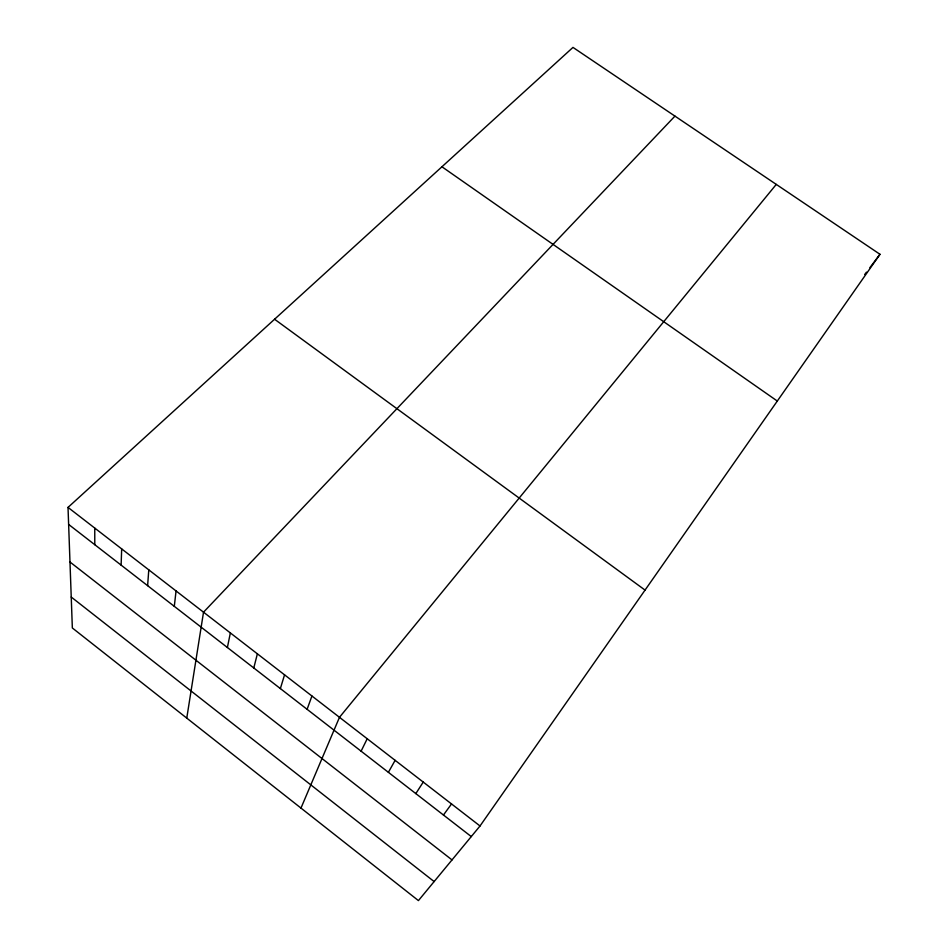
<?xml version="1.0" encoding="UTF-8"?>
<svg xmlns="http://www.w3.org/2000/svg" width="948" height="948" viewBox="0 0 948 948"><rect width="100%" height="100%" fill="white"/><g stroke="black" fill="none" stroke-linecap="round" stroke-linejoin="round"><path stroke-width="1.42" d="M121.119 565.115L121.676 548.904M147.627 585.663L148.777 569.855M174.302 606.353L176.055 590.948M186.768 718.11L203.524 612.183L674.952 116.118M227.39 647.508L230.352 632.932M253.791 667.973L257.37 653.824M280.359 688.58L284.554 674.846M307.105 709.305L311.928 696.01M300.978 808.087L339.479 717.304L776.27 184.398M361.105 751.183L367.208 738.753M388.384 772.324L395.126 760.343M415.828 793.595L423.235 782.076M480.02 825.981L879.981 254.289L572.983 47.4L68.019 507.405L72.344 627.979L418.424 900.6L480.02 825.981L68.019 507.405M443.451 815.019L451.532 803.951M864.718 274.482L866.484 272.147M869.897 267.644L879.981 254.289M441.946 166.777L777.313 401.051M274.576 319.239L645.043 590.094M68.623 524.422L471.263 836.574M69.974 561.998L452.006 859.907M71.23 597.039L434.137 881.569M94.753 528.083L94.788 544.709"/></g></svg>
